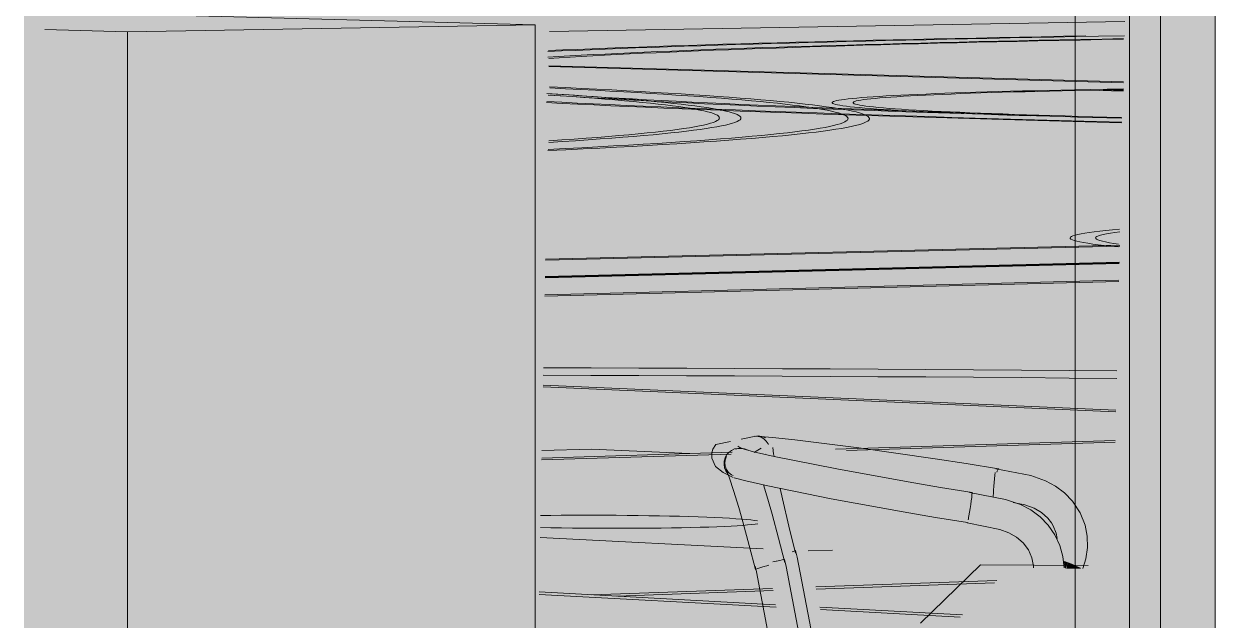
# Model space of a CAD drawing. Header units: inches. Extents: x -2804 to 58974, y -36095 to 66.
# Drawn here: x -2803.5433 to -2803.4856, y 59.9453 to 59.9741 of the extents above; entities that cross this region are included whole.
import ezdxf

# ---------------------------------------------------------------- set-up
doc = ezdxf.new("R2010")
doc.units = ezdxf.units.IN
doc.header["$MEASUREMENT"] = 0
for name, color, linetype, lineweight in [('A-FLOR-OTLN', 90, 'Continuous', 9), ('A-GLAZ-CURT', 52, 'Continuous', 9), ('A-GLAZ-CWMG', 51, 'Continuous', 9), ('I-FURN', 30, 'Continuous', 9), ('Q-CASE', 31, 'Continuous', 9)]:
    doc.layers.add(name, color=color, linetype=linetype, lineweight=lineweight)

msp = doc.modelspace()

# ---------------------------------------------------------------- hatches: boundary and pattern name
at = {"layer": 'A-GLAZ-CURT', "lineweight": 5, "transparency": 33554458}
msp.add_hatch(color=256, dxfattribs=at).paths.add_polyline_path([(-2803.543321, 59.867646), (-2803.488294, 59.872348), (-2803.488294, 60.079232), (-2803.543321, 60.082151), (-2803.543321, 59.872258)], flags=0)
at = {"layer": 'A-GLAZ-CWMG', "lineweight": 5}
for points in [[(-2803.488294, 59.872348), (-2803.488294, 60.079232), (-2803.492424, 60.078912), (-2803.492424, 59.872865)], [(-2803.485648, 59.872017), (-2803.485648, 60.079438), (-2803.488294, 60.079232), (-2803.488294, 59.872348), (-2803.486761, 59.872156)]]:
    msp.add_hatch(color=256, dxfattribs=at).paths.add_polyline_path(points, flags=0)
at = {"layer": 'I-FURN', "lineweight": 5}
for points in [[(-2803.509418, 59.952977), (-2803.509299, 59.95328), (-2803.509064, 59.953502), (-2803.50876, 59.9536), (-2803.508652, 59.953621), (-2803.509109, 59.953857), (-2803.509137, 59.954044), (-2803.50869, 59.954152), (-2803.509273, 59.954093), (-2803.50975, 59.953859), (-2803.509969, 59.953444), (-2803.509942, 59.95325), (-2803.50967, 59.953109)], [(-2803.507483, 59.95334), (-2803.507397, 59.953368), (-2803.507296, 59.95382), (-2803.507498, 59.954059), (-2803.507778, 59.954181), (-2803.508743, 59.954139), (-2803.509137, 59.954044), (-2803.509109, 59.953857), (-2803.508491, 59.953579), (-2803.508293, 59.953518), (-2803.508005, 59.953438), (-2803.507603, 59.953584), (-2803.507487, 59.95335)], [(-2803.505596, 59.953195), (-2803.505604, 59.953565), (-2803.505739, 59.953862), (-2803.505844, 59.953957), (-2803.505964, 59.954008), (-2803.507465, 59.954132), (-2803.507632, 59.954137), (-2803.507384, 59.953952), (-2803.507296, 59.95382), (-2803.507218, 59.953807), (-2803.507199, 59.953729), (-2803.507128, 59.953695), (-2803.506989, 59.953332), (-2803.505621, 59.953198)], [(-2803.509212, 59.952309), (-2803.509309, 59.952468), (-2803.509398, 59.952654), (-2803.509458, 59.952998), (-2803.509942, 59.95325), (-2803.509969, 59.953444), (-2803.509997, 59.953106), (-2803.509885, 59.952798), (-2803.509724, 59.952611), (-2803.509222, 59.952314)], [(-2803.507694, 59.952558), (-2803.507564, 59.952911), (-2803.507324, 59.953153), (-2803.507182, 59.95321), (-2803.507038, 59.953218), (-2803.50876, 59.9536), (-2803.509064, 59.953502), (-2803.509299, 59.95328), (-2803.509418, 59.952977), (-2803.508206, 59.952674)], [(-2803.499163, 59.952323), (-2803.499127, 59.952841), (-2803.499164, 59.953049), (-2803.499198, 59.953088), (-2803.50424, 59.953793), (-2803.505844, 59.953957), (-2803.505669, 59.953747), (-2803.505604, 59.953565), (-2803.505538, 59.953188), (-2803.501028, 59.952594), (-2803.499197, 59.952328)], [(-2803.500848, 59.951254), (-2803.500762, 59.951617), (-2803.500641, 59.951882), (-2803.500517, 59.951979), (-2803.505381, 59.95288), (-2803.507182, 59.95321), (-2803.507377, 59.953112), (-2803.507454, 59.953051), (-2803.507646, 59.952743), (-2803.507694, 59.952558), (-2803.503386, 59.95171), (-2803.502559, 59.951561)], [(-2803.507429, 59.953302), (-2803.507429, 59.953342), (-2803.507456, 59.953308)], [(-2803.505678, 59.952935), (-2803.505596, 59.953195), (-2803.507023, 59.953334), (-2803.506971, 59.953199), (-2803.505716, 59.952943)], [(-2803.49932, 59.951766), (-2803.499239, 59.951975), (-2803.499163, 59.952323), (-2803.504094, 59.953009), (-2803.505596, 59.953195), (-2803.505641, 59.952927), (-2803.502518, 59.952329), (-2803.499334, 59.951768)], [(-2803.496335, 59.951877), (-2803.496197, 59.952501), (-2803.496142, 59.952606), (-2803.499198, 59.953088), (-2803.49914, 59.952965), (-2803.499127, 59.952685), (-2803.49914, 59.952319), (-2803.496861, 59.951962)], [(-2803.507906, 59.947738), (-2803.507874, 59.947761), (-2803.507869, 59.947921), (-2803.507281, 59.948064), (-2803.507948, 59.950544), (-2803.508438, 59.952048), (-2803.508876, 59.952197), (-2803.509091, 59.95235), (-2803.509203, 59.952434), (-2803.509267, 59.95246), (-2803.508916, 59.951403), (-2803.508311, 59.94931), (-2803.508103, 59.948505)], [(-2803.500746, 59.950527), (-2803.500798, 59.950552), (-2803.500866, 59.95074), (-2803.500871, 59.951066), (-2803.500848, 59.951254), (-2803.505693, 59.952149), (-2803.507694, 59.952558), (-2803.507678, 59.952188), (-2803.507521, 59.9519), (-2803.507402, 59.951813), (-2803.507266, 59.951772), (-2803.503163, 59.950962), (-2803.502557, 59.950853)], [(-2803.49639, 59.951264), (-2803.496382, 59.951493), (-2803.496335, 59.951877), (-2803.499163, 59.952323), (-2803.499285, 59.951838), (-2803.499285, 59.95176), (-2803.496393, 59.951265)], [(-2803.494171, 59.951417), (-2803.493881, 59.952016), (-2803.493864, 59.952024), (-2803.495038, 59.952408), (-2803.496267, 59.952599), (-2803.496315, 59.9523), (-2803.49635, 59.95195), (-2803.49524, 59.951767)], [(-2803.507065, 59.947987), (-2803.506888, 59.948026), (-2803.506909, 59.94814), (-2803.50677, 59.948171), (-2803.506733, 59.948057), (-2803.506525, 59.948088), (-2803.507296, 59.951104), (-2803.507543, 59.951834), (-2803.508426, 59.952017), (-2803.508092, 59.95101), (-2803.5076, 59.949298), (-2803.507246, 59.948064), (-2803.507084, 59.9481)], [(-2803.497511, 59.950698), (-2803.497415, 59.951462), (-2803.500577, 59.951954), (-2803.500704, 59.951767), (-2803.500811, 59.951442), (-2803.500848, 59.951254), (-2803.499199, 59.950973)], [(-2803.494419, 59.9507), (-2803.494384, 59.950856), (-2803.494171, 59.951417), (-2803.49524, 59.951767), (-2803.49635, 59.95195), (-2803.496388, 59.951264), (-2803.496242, 59.951239), (-2803.494903, 59.950856), (-2803.49442, 59.950701)], [(-2803.492062, 59.947782), (-2803.491823, 59.948993), (-2803.492114, 59.950302), (-2803.492794, 59.951312), (-2803.493025, 59.951512), (-2803.493881, 59.952016), (-2803.494034, 59.951729), (-2803.494171, 59.951417), (-2803.493111, 59.950607), (-2803.492598, 59.949381), (-2803.492769, 59.948065), (-2803.492095, 59.947782)], [(-2803.497657, 59.950012), (-2803.497654, 59.950203), (-2803.497597, 59.950195), (-2803.497511, 59.950698), (-2803.500848, 59.951254), (-2803.500877, 59.950891), (-2803.500839, 59.950625), (-2803.500746, 59.950527), (-2803.497659, 59.950012)], [(-2803.49539, 59.950079), (-2803.495081, 59.950866), (-2803.496287, 59.951256), (-2803.497538, 59.95146), (-2803.497594, 59.950998), (-2803.497627, 59.950621), (-2803.496488, 59.950435)], [(-2803.495081, 59.950866), (-2803.495083, 59.950873), (-2803.496287, 59.951256)], [(-2803.492769, 59.948065), (-2803.492598, 59.949381), (-2803.493111, 59.950607), (-2803.494171, 59.951417), (-2803.494419, 59.9507), (-2803.493637, 59.950074), (-2803.493053, 59.948583), (-2803.493, 59.948321), (-2803.492941, 59.948134), (-2803.492918, 59.948124)], [(-2803.495635, 59.949517), (-2803.495461, 59.94991), (-2803.49539, 59.950079), (-2803.496488, 59.950435), (-2803.497627, 59.950621), (-2803.497657, 59.950142), (-2803.497611, 59.950128), (-2803.49765, 59.950005), (-2803.496906, 59.949868), (-2803.495753, 59.949556)], [(-2803.494572, 59.950751), (-2803.495382, 59.950973), (-2803.494758, 59.950796)], [(-2803.493784, 59.947811), (-2803.49376, 59.948014), (-2803.494297, 59.949258), (-2803.49539, 59.950079), (-2803.495604, 59.9495), (-2803.494829, 59.948886), (-2803.494463, 59.94803), (-2803.494487, 59.947816), (-2803.493821, 59.947812)], [(-2803.506208, 59.942679), (-2803.505446, 59.942795), (-2803.506054, 59.94616), (-2803.506529, 59.948224), (-2803.507084, 59.9481), (-2803.507065, 59.947987), (-2803.50722, 59.947943), (-2803.506676, 59.945381), (-2803.506209, 59.942686)], [(-2803.505108, 59.943226), (-2803.50491, 59.943289), (-2803.505424, 59.946153), (-2803.506002, 59.948643), (-2803.506149, 59.948593), (-2803.505904, 59.947627), (-2803.505377, 59.944968), (-2803.505156, 59.943533)], [(-2803.506894, 59.942581), (-2803.506394, 59.942651), (-2803.506209, 59.942686), (-2803.506841, 59.94616), (-2803.507268, 59.947987), (-2803.507294, 59.948053), (-2803.507421, 59.947987), (-2803.507449, 59.947943), (-2803.507474, 59.948012), (-2803.507613, 59.94798), (-2803.507598, 59.947851), (-2803.507884, 59.947738), (-2803.507231, 59.944511), (-2803.506895, 59.94259)], [(-2803.492884, 59.947788), (-2803.492769, 59.948065), (-2803.492978, 59.948148), (-2803.492917, 59.947788)], [(-2803.49214, 59.947783), (-2803.492594, 59.947992), (-2803.492769, 59.948065), (-2803.492855, 59.947788), (-2803.492181, 59.947783)]]:
    msp.add_hatch(color=256, dxfattribs=at).paths.add_polyline_path(points, flags=0)
h = msp.add_hatch(color=256, dxfattribs=at)
h.paths.add_polyline_path([(-2803.506103, 59.948436), (-2803.505989, 59.94849), (-2803.50635, 59.950089), (-2803.506728, 59.951657), (-2803.50699, 59.951681), (-2803.506244, 59.948961)], flags=0)
h.paths.add_polyline_path([(-2803.507003, 59.953206), (-2803.507068, 59.953526), (-2803.507174, 59.953695), (-2803.50719, 59.953695), (-2803.50726, 59.953814), (-2803.507295, 59.953817), (-2803.507252, 59.953628), (-2803.507387, 59.953461), (-2803.50741, 59.953317), (-2803.507359, 59.953286), (-2803.507012, 59.953208)], flags=0)
h.paths.add_polyline_path([(-2803.507477, 59.954137), (-2803.50773, 59.954194), (-2803.507498, 59.954137)], flags=0)
h = msp.add_hatch(color=256, dxfattribs=at)
h.paths.add_polyline_path([(-2803.508982, 59.952294), (-2803.509285, 59.952654), (-2803.509376, 59.952966), (-2803.509376, 59.952787), (-2803.509372, 59.952741), (-2803.509292, 59.952553), (-2803.509155, 59.952399), (-2803.509059, 59.952325)], flags=0)
h.paths.add_polyline_path([(-2803.508399, 59.953561), (-2803.508503, 59.953584), (-2803.508503, 59.953569)], flags=0)
h.paths.add_polyline_path([(-2803.508261, 59.953505), (-2803.508399, 59.953561), (-2803.508395, 59.95354)], flags=0)
h = msp.add_hatch(color=256, dxfattribs=at)
h.paths.add_polyline_path([(-2803.504879, 59.939116), (-2803.504655, 59.939325), (-2803.504804, 59.940757), (-2803.505078, 59.943032), (-2803.505558, 59.945923), (-2803.506003, 59.948054), (-2803.506537, 59.950089), (-2803.506795, 59.951002), (-2803.506995, 59.951712), (-2803.507505, 59.951807), (-2803.50688, 59.949628), (-2803.506223, 59.946969), (-2803.505803, 59.944878), (-2803.505328, 59.94194), (-2803.505205, 59.940698), (-2803.505141, 59.940309), (-2803.50488, 59.939123)], flags=0)
h.paths.add_polyline_path([(-2803.507469, 59.953311), (-2803.507622, 59.953616), (-2803.507922, 59.953414), (-2803.507482, 59.953314)], flags=0)
h = msp.add_hatch(color=256, dxfattribs=at)
h.paths.add_polyline_path([(-2803.507266, 59.951772), (-2803.507402, 59.951813), (-2803.507521, 59.9519), (-2803.507615, 59.952028), (-2803.507705, 59.952369), (-2803.507694, 59.952558), (-2803.509342, 59.952957), (-2803.509251, 59.952631), (-2803.509126, 59.952431), (-2803.509059, 59.952372), (-2803.508794, 59.952148), (-2803.508188, 59.951981)], flags=0)
h.paths.add_polyline_path([(-2803.509233, 59.952367), (-2803.509378, 59.952812), (-2803.509418, 59.952977), (-2803.509398, 59.952654), (-2803.509242, 59.952374)], flags=0)
h = msp.add_hatch(color=256, dxfattribs=at)
h.paths.add_polyline_path([(-2803.495099, 59.950814), (-2803.494856, 59.950719), (-2803.495081, 59.950866)], flags=0)
h.paths.add_polyline_path([(-2803.492966, 59.947806), (-2803.493272, 59.949118), (-2803.493978, 59.950143), (-2803.494218, 59.950316), (-2803.495099, 59.950814), (-2803.49539, 59.950079), (-2803.494297, 59.949258), (-2803.49376, 59.948014), (-2803.493784, 59.947811), (-2803.492975, 59.947806)], flags=0)
h = msp.add_hatch(color=256, dxfattribs=at)
h.paths.add_polyline_path([(-2803.492995, 59.947945), (-2803.493099, 59.948603), (-2803.49308, 59.948415), (-2803.493009, 59.94801)], flags=0)
h.paths.add_polyline_path([(-2803.493245, 59.949083), (-2803.493606, 59.949695), (-2803.493835, 59.949946), (-2803.493257, 59.949101)], flags=0)
h.paths.add_polyline_path([(-2803.493978, 59.950143), (-2803.494265, 59.950391), (-2803.494466, 59.950463), (-2803.494053, 59.950197)], flags=0)
h = msp.add_hatch(color=256, dxfattribs=at)
h.paths.add_polyline_path([(-2803.492021, 59.947991), (-2803.491839, 59.948739), (-2803.49189, 59.948564), (-2803.491962, 59.948291)], flags=0)
h.paths.add_polyline_path([(-2803.491868, 59.949216), (-2803.491969, 59.949814), (-2803.491927, 59.949621), (-2803.491898, 59.949362)], flags=0)
at = {"layer": 'Q-CASE', "lineweight": 5}
h = msp.add_hatch(color=256, dxfattribs=at)
h.paths.add_polyline_path([(-2803.538312, 59.934387), (-2803.538312, 59.973755), (-2803.542304, 59.973863), (-2803.542304, 59.934657), (-2803.541812, 59.934624)], flags=0)
h.paths.add_polyline_path([(-2803.552572, 59.935351), (-2803.552572, 59.974141), (-2803.585728, 59.975037), (-2803.585728, 59.973221), (-2803.582576, 59.97313), (-2803.582576, 59.93738), (-2803.553155, 59.935391)], flags=0)
h = msp.add_hatch(color=256, dxfattribs=at)
h.paths.add_polyline_path([(-2803.538312, 59.934387), (-2803.531989, 59.934656), (-2803.532322, 59.936037), (-2803.533124, 59.938983), (-2803.533549, 59.940343), (-2803.533941, 59.941335), (-2803.534286, 59.941574), (-2803.534541, 59.941862), (-2803.534679, 59.942114), (-2803.534719, 59.942471), (-2803.534705, 59.942506), (-2803.534644, 59.942781), (-2803.53436, 59.943299), (-2803.533682, 59.94361), (-2803.532504, 59.943749), (-2803.53154, 59.943768), (-2803.531435, 59.943748), (-2803.530458, 59.943676), (-2803.527936, 59.943399), (-2803.524142, 59.942914), (-2803.518566, 59.942107), (-2803.518566, 59.974091), (-2803.538312, 59.973755), (-2803.538312, 59.935498)], flags=0)
h.paths.add_polyline_path([(-2803.52914, 59.934777), (-2803.518566, 59.935226), (-2803.518577, 59.938084), (-2803.519268, 59.938252), (-2803.522087, 59.938725), (-2803.526889, 59.939609), (-2803.530434, 59.940308), (-2803.529746, 59.93734), (-2803.529259, 59.935319)], flags=0)
h.paths.add_polyline_path([(-2803.518566, 59.939952), (-2803.518566, 59.940298), (-2803.521947, 59.940822), (-2803.527502, 59.941576), (-2803.523364, 59.940788), (-2803.519097, 59.940043)], flags=0)

# ---------------------------------------------------------------- linework, layer by layer
at = {"layer": 'A-FLOR-OTLN'}
for p, q in [((-2803.490016, 59.974247), (-2803.517872, 59.973767)), ((-2803.491295, 59.973534), (-2803.490032, 59.973556)), ((-2803.490085, 59.971287), (-2803.517904, 59.972071)), ((-2803.490084, 59.971321), (-2803.517903, 59.972104)), ((-2803.492464, 59.970941), (-2803.490092, 59.970987)), ((-2803.491791, 59.970922), (-2803.490095, 59.970873)), ((-2803.491063, 59.970936), (-2803.490093, 59.970954)), ((-2803.491063, 59.970936), (-2803.490094, 59.970908)), ((-2803.490269, 59.963382), (-2803.518077, 59.962702)), ((-2803.490268, 59.963434), (-2803.518076, 59.962754)), ((-2803.490288, 59.962548), (-2803.518093, 59.961852)), ((-2803.490287, 59.962602), (-2803.518092, 59.961907)), ((-2803.490288, 59.962575), (-2803.518092, 59.961879)), ((-2803.490309, 59.961675), (-2803.518109, 59.960963)), ((-2803.490307, 59.961731), (-2803.518108, 59.96102)), ((-2803.51819, 59.956581), (-2803.490455, 59.955365)), ((-2803.518189, 59.956661), (-2803.490453, 59.955447)), ((-2803.515846, 59.953567), (-2803.518248, 59.953494)), ((-2803.511102, 59.953345), (-2803.515846, 59.953567)), ((-2803.490487, 59.953979), (-2803.504032, 59.953562)), ((-2803.490489, 59.953898), (-2803.503502, 59.953497)), ((-2803.509085, 59.953325), (-2803.518256, 59.953042)), ((-2803.509039, 59.953408), (-2803.518254, 59.953125)), ((-2803.507529, 59.94874), (-2803.518325, 59.949293)), ((-2803.504182, 59.948679), (-2803.50536, 59.948639)), ((-2803.496219, 59.947204), (-2803.504979, 59.946896)), ((-2803.496329, 59.947094), (-2803.504958, 59.94679)), ((-2803.518376, 59.946532), (-2803.506905, 59.945912)), ((-2803.518374, 59.946653), (-2803.506929, 59.946036)), ((-2803.507076, 59.946823), (-2803.515823, 59.946515)), ((-2803.507055, 59.946716), (-2803.514613, 59.94645)), ((-2803.504789, 59.945921), (-2803.497875, 59.945548)), ((-2803.504762, 59.945797), (-2803.497992, 59.945431))]:
    msp.add_line(p, q, dxfattribs=at)
for points in [[(-2803.517959, 59.972521, 0), (-2803.517438, 59.972552, 0), (-2803.516898, 59.972583, 0), (-2803.516341, 59.972614, 0), (-2803.515767, 59.972644, 0), (-2803.515174, 59.972674, 0), (-2803.514565, 59.972703, 0), (-2803.513938, 59.972732, 0), (-2803.513295, 59.972761, 0), (-2803.512634, 59.97279, 0), (-2803.511957, 59.972818, 0), (-2803.511263, 59.972846, 0), (-2803.510553, 59.972874, 0), (-2803.509827, 59.972902, 0), (-2803.509084, 59.972929, 0), (-2803.508326, 59.972956, 0), (-2803.507552, 59.972982, 0), (-2803.506762, 59.973008, 0), (-2803.505957, 59.973034, 0), (-2803.505137, 59.97306, 0), (-2803.504302, 59.973085, 0), (-2803.503451, 59.973109, 0), (-2803.502586, 59.973134, 0), (-2803.501707, 59.973158, 0), (-2803.500813, 59.973182, 0), (-2803.499905, 59.973205, 0), (-2803.498983, 59.973228, 0), (-2803.498047, 59.973251, 0), (-2803.497097, 59.973274, 0), (-2803.496134, 59.973296, 0), (-2803.495158, 59.973317, 0), (-2803.494168, 59.973339, 0), (-2803.493165, 59.97336, 0), (-2803.49215, 59.97338, 0), (-2803.491122, 59.9734, 0), (-2803.490082, 59.97342, 0)], [(-2803.517957, 59.972793, 0), (-2803.51729, 59.972823, 0), (-2803.516606, 59.972852, 0), (-2803.515905, 59.972881, 0), (-2803.515188, 59.97291, 0), (-2803.514454, 59.972938, 0), (-2803.513705, 59.972966, 0), (-2803.512939, 59.972993, 0), (-2803.512157, 59.973021, 0), (-2803.51136, 59.973048, 0), (-2803.510548, 59.973074, 0), (-2803.509719, 59.973101, 0), (-2803.508876, 59.973127, 0), (-2803.508018, 59.973152, 0), (-2803.507145, 59.973178, 0), (-2803.506257, 59.973203, 0), (-2803.505355, 59.973227, 0), (-2803.504438, 59.973251, 0), (-2803.503507, 59.973275, 0), (-2803.502563, 59.973299, 0), (-2803.501604, 59.973322, 0), (-2803.500632, 59.973345, 0), (-2803.499646, 59.973367, 0), (-2803.498647, 59.97339, 0), (-2803.497634, 59.973411, 0), (-2803.496609, 59.973433, 0), (-2803.495571, 59.973454, 0), (-2803.494521, 59.973474, 0), (-2803.493458, 59.973495, 0), (-2803.492382, 59.973514, 0), (-2803.491295, 59.973534, 0)], [(-2803.517921, 59.972842, 0), (-2803.517233, 59.972871, 0), (-2803.516529, 59.9729, 0), (-2803.515808, 59.972929, 0), (-2803.515072, 59.972957, 0), (-2803.514319, 59.972984, 0), (-2803.513551, 59.973012, 0), (-2803.512767, 59.973039, 0), (-2803.511967, 59.973066, 0), (-2803.511153, 59.973092, 0), (-2803.510323, 59.973119, 0), (-2803.509478, 59.973144, 0), (-2803.508619, 59.97317, 0), (-2803.507745, 59.973195, 0), (-2803.506856, 59.97322, 0), (-2803.505953, 59.973244, 0), (-2803.505036, 59.973269, 0), (-2803.504105, 59.973292, 0), (-2803.503161, 59.973316, 0), (-2803.502202, 59.973339, 0), (-2803.501231, 59.973362, 0), (-2803.500246, 59.973384, 0), (-2803.499247, 59.973406, 0), (-2803.498236, 59.973428, 0), (-2803.497212, 59.973449, 0), (-2803.496176, 59.97347, 0), (-2803.495127, 59.97349, 0), (-2803.494066, 59.973511, 0), (-2803.492993, 59.97353, 0), (-2803.491908, 59.97355, 0)], [(-2803.517903, 59.97246, 0), (-2803.517402, 59.972493, 0), (-2803.516881, 59.972524, 0), (-2803.516342, 59.972556, 0), (-2803.515784, 59.972587, 0), (-2803.515208, 59.972618, 0), (-2803.514613, 59.972649, 0), (-2803.513999, 59.972679, 0), (-2803.513368, 59.972709, 0), (-2803.512718, 59.972739, 0), (-2803.51205, 59.972768, 0), (-2803.511365, 59.972797, 0), (-2803.510663, 59.972826, 0), (-2803.509943, 59.972855, 0), (-2803.509206, 59.972883, 0), (-2803.508452, 59.972911, 0), (-2803.507681, 59.972938, 0), (-2803.506894, 59.972965, 0), (-2803.50609, 59.972992, 0), (-2803.50527, 59.973019, 0), (-2803.504433, 59.973045, 0), (-2803.503581, 59.97307, 0), (-2803.502714, 59.973096, 0), (-2803.50183, 59.973121, 0), (-2803.500932, 59.973145, 0), (-2803.500018, 59.97317, 0), (-2803.499089, 59.973194, 0), (-2803.498145, 59.973217, 0), (-2803.497187, 59.97324, 0), (-2803.496215, 59.973263, 0), (-2803.495228, 59.973286, 0), (-2803.494227, 59.973308, 0), (-2803.493213, 59.973329, 0), (-2803.492184, 59.973351, 0), (-2803.491143, 59.973372, 0), (-2803.490088, 59.973392, 0)], [(-2803.493817, 59.969704, 0), (-2803.494948, 59.969738, 0), (-2803.496059, 59.969772, 0), (-2803.49715, 59.969807, 0), (-2803.49822, 59.969842, 0), (-2803.49927, 59.969877, 0), (-2803.500299, 59.969913, 0), (-2803.501308, 59.969948, 0), (-2803.502296, 59.969984, 0), (-2803.503262, 59.97002, 0), (-2803.504208, 59.970056, 0), (-2803.505132, 59.970093, 0), (-2803.506034, 59.970129, 0), (-2803.506915, 59.970166, 0), (-2803.507774, 59.970203, 0), (-2803.508612, 59.97024, 0), (-2803.509427, 59.970277, 0), (-2803.510221, 59.970315, 0), (-2803.510992, 59.970352, 0), (-2803.511742, 59.97039, 0), (-2803.512469, 59.970427, 0), (-2803.513173, 59.970465, 0), (-2803.513856, 59.970503, 0), (-2803.514515, 59.970541, 0), (-2803.515153, 59.970579, 0), (-2803.515768, 59.970617, 0), (-2803.51636, 59.970655, 0), (-2803.51693, 59.970694, 0), (-2803.517477, 59.970732, 0), (-2803.518001, 59.97077, 0)], [(-2803.517953, 59.968001, 0), (-2803.517088, 59.968042, 0), (-2803.516247, 59.968083, 0), (-2803.515431, 59.968125, 0), (-2803.514639, 59.968166, 0), (-2803.513871, 59.968208, 0), (-2803.513129, 59.96825, 0), (-2803.512411, 59.968292, 0), (-2803.511717, 59.968335, 0), (-2803.511049, 59.968377, 0), (-2803.510405, 59.96842, 0), (-2803.509787, 59.968463, 0), (-2803.509193, 59.968506, 0), (-2803.508624, 59.96855, 0), (-2803.50808, 59.968593, 0), (-2803.507561, 59.968636, 0), (-2803.507067, 59.96868, 0), (-2803.506598, 59.968724, 0), (-2803.506154, 59.968768, 0), (-2803.505735, 59.968812, 0), (-2803.505341, 59.968856, 0), (-2803.504972, 59.9689, 0), (-2803.504627, 59.968944, 0), (-2803.504308, 59.968988, 0), (-2803.504013, 59.969032, 0), (-2803.503743, 59.969077, 0), (-2803.503497, 59.969121, 0), (-2803.503277, 59.969165, 0), (-2803.50308, 59.96921, 0), (-2803.502909, 59.969254, 0), (-2803.502761, 59.969298, 0), (-2803.502639, 59.969343, 0), (-2803.50254, 59.969387, 0), (-2803.502466, 59.969431, 0), (-2803.502415, 59.969475, 0), (-2803.502389, 59.969519, 0), (-2803.502386, 59.969563, 0), (-2803.502408, 59.969607, 0), (-2803.502453, 59.969651, 0), (-2803.502521, 59.969695, 0), (-2803.502614, 59.969739, 0), (-2803.502729, 59.969783, 0), (-2803.502868, 59.969826, 0), (-2803.503029, 59.96987, 0), (-2803.503214, 59.969913, 0), (-2803.503422, 59.969956, 0), (-2803.503652, 59.969999, 0), (-2803.503905, 59.970042, 0), (-2803.50418, 59.970085, 0), (-2803.504478, 59.970127, 0), (-2803.504797, 59.97017, 0), (-2803.505139, 59.970212, 0), (-2803.505502, 59.970254, 0), (-2803.505887, 59.970296, 0), (-2803.506294, 59.970338, 0), (-2803.506722, 59.970379, 0), (-2803.507171, 59.97042, 0), (-2803.507641, 59.970461, 0), (-2803.508132, 59.970502, 0), (-2803.508644, 59.970543, 0), (-2803.509176, 59.970583, 0), (-2803.509728, 59.970623, 0), (-2803.510301, 59.970663, 0), (-2803.510893, 59.970703, 0), (-2803.511506, 59.970742, 0), (-2803.512138, 59.970782, 0), (-2803.512789, 59.97082, 0), (-2803.51346, 59.970859, 0), (-2803.514149, 59.970897, 0), (-2803.514858, 59.970935, 0), (-2803.515585, 59.970973, 0), (-2803.516331, 59.971011, 0), (-2803.517094, 59.971048, 0), (-2803.517876, 59.971085, 0)], [(-2803.517946, 59.968063, 0), (-2803.517117, 59.968104, 0), (-2803.516313, 59.968144, 0), (-2803.515532, 59.968185, 0), (-2803.514775, 59.968227, 0), (-2803.514043, 59.968268, 0), (-2803.513335, 59.96831, 0), (-2803.512651, 59.968352, 0), (-2803.511992, 59.968394, 0), (-2803.511357, 59.968436, 0), (-2803.510747, 59.968479, 0), (-2803.510161, 59.968521, 0), (-2803.5096, 59.968564, 0), (-2803.509063, 59.968607, 0), (-2803.508551, 59.96865, 0), (-2803.508063, 59.968693, 0), (-2803.5076, 59.968736, 0), (-2803.507161, 59.96878, 0), (-2803.506747, 59.968823, 0), (-2803.506358, 59.968866, 0), (-2803.505993, 59.96891, 0), (-2803.505652, 59.968954, 0), (-2803.505336, 59.968997, 0), (-2803.505044, 59.969041, 0), (-2803.504777, 59.969085, 0), (-2803.504534, 59.969128, 0), (-2803.504315, 59.969172, 0), (-2803.50412, 59.969216, 0), (-2803.503949, 59.96926, 0), (-2803.503803, 59.969304, 0), (-2803.50368, 59.969347, 0), (-2803.503581, 59.969391, 0), (-2803.503506, 59.969435, 0), (-2803.503455, 59.969478, 0), (-2803.503428, 59.969522, 0), (-2803.503423, 59.969566, 0), (-2803.503443, 59.969609, 0), (-2803.503486, 59.969653, 0), (-2803.503551, 59.969696, 0), (-2803.50364, 59.969739, 0), (-2803.503752, 59.969782, 0), (-2803.503887, 59.969825, 0), (-2803.504045, 59.969868, 0), (-2803.504225, 59.969911, 0), (-2803.504428, 59.969954, 0), (-2803.504653, 59.969996, 0), (-2803.5049, 59.970039, 0), (-2803.50517, 59.970081, 0), (-2803.505461, 59.970123, 0), (-2803.505774, 59.970165, 0), (-2803.506109, 59.970207, 0), (-2803.506465, 59.970248, 0), (-2803.506843, 59.97029, 0), (-2803.507242, 59.970331, 0), (-2803.507662, 59.970372, 0), (-2803.508103, 59.970413, 0), (-2803.508564, 59.970453, 0), (-2803.509046, 59.970494, 0), (-2803.509549, 59.970534, 0), (-2803.510071, 59.970574, 0), (-2803.510614, 59.970613, 0), (-2803.511176, 59.970653, 0), (-2803.511759, 59.970692, 0), (-2803.51236, 59.970731, 0), (-2803.512982, 59.97077, 0), (-2803.513622, 59.970808, 0), (-2803.514281, 59.970847, 0), (-2803.514959, 59.970884, 0), (-2803.515656, 59.970922, 0), (-2803.516371, 59.970959, 0), (-2803.517104, 59.970997, 0), (-2803.517855, 59.971033, 0)], [(-2803.517902, 59.968401, 0), (-2803.517245, 59.968442, 0), (-2803.516613, 59.968482, 0), (-2803.516004, 59.968524, 0), (-2803.51542, 59.968565, 0), (-2803.51486, 59.968606, 0), (-2803.514323, 59.968648, 0), (-2803.513811, 59.96869, 0), (-2803.513324, 59.968731, 0), (-2803.51286, 59.968773, 0), (-2803.51242, 59.968815, 0), (-2803.512005, 59.968857, 0), (-2803.511614, 59.9689, 0), (-2803.511247, 59.968942, 0), (-2803.510904, 59.968984, 0), (-2803.510585, 59.969027, 0), (-2803.51029, 59.969069, 0), (-2803.510019, 59.969112, 0), (-2803.509772, 59.969154, 0), (-2803.509549, 59.969197, 0), (-2803.50935, 59.969239, 0), (-2803.509174, 59.969282, 0), (-2803.509023, 59.969324, 0), (-2803.508895, 59.969367, 0), (-2803.50879, 59.969409, 0), (-2803.508709, 59.969452, 0), (-2803.508652, 59.969494, 0), (-2803.508618, 59.969537, 0), (-2803.508607, 59.969579, 0), (-2803.508619, 59.969622, 0), (-2803.508654, 59.969664, 0), (-2803.508713, 59.969706, 0), (-2803.508794, 59.969748, 0), (-2803.508898, 59.96979, 0), (-2803.509024, 59.969832, 0), (-2803.509173, 59.969874, 0), (-2803.509345, 59.969915, 0), (-2803.509538, 59.969957, 0), (-2803.509754, 59.969998, 0), (-2803.509992, 59.97004, 0), (-2803.510251, 59.970081, 0), (-2803.510533, 59.970122, 0), (-2803.510836, 59.970163, 0), (-2803.51116, 59.970203, 0), (-2803.511506, 59.970244, 0), (-2803.511873, 59.970284, 0), (-2803.512261, 59.970324, 0), (-2803.512669, 59.970364, 0), (-2803.513099, 59.970404, 0), (-2803.513549, 59.970443, 0), (-2803.514019, 59.970483, 0), (-2803.514509, 59.970522, 0), (-2803.51502, 59.970561, 0), (-2803.51555, 59.970599, 0), (-2803.5161, 59.970638, 0), (-2803.51667, 59.970676, 0), (-2803.517259, 59.970714, 0), (-2803.517867, 59.970752, 0)], [(-2803.490159, 59.969574, 0), (-2803.490891, 59.969591, 0), (-2803.491607, 59.969608, 0), (-2803.492307, 59.969626, 0), (-2803.492991, 59.969644, 0), (-2803.493657, 59.969662, 0), (-2803.494306, 59.96968, 0), (-2803.494937, 59.969699, 0), (-2803.49555, 59.969719, 0), (-2803.496144, 59.969738, 0), (-2803.496719, 59.969758, 0), (-2803.497274, 59.969778, 0), (-2803.497811, 59.969798, 0), (-2803.498327, 59.969819, 0), (-2803.498822, 59.96984, 0), (-2803.499298, 59.969861, 0), (-2803.499752, 59.969882, 0), (-2803.500185, 59.969904, 0), (-2803.500597, 59.969925, 0), (-2803.500988, 59.969947, 0), (-2803.501357, 59.969969, 0), (-2803.501703, 59.969991, 0), (-2803.502028, 59.970014, 0), (-2803.502331, 59.970036, 0), (-2803.50261, 59.970058, 0), (-2803.502868, 59.970081, 0), (-2803.503103, 59.970103, 0), (-2803.503315, 59.970126, 0), (-2803.503504, 59.970149, 0), (-2803.50367, 59.970171, 0), (-2803.503814, 59.970194, 0), (-2803.503934, 59.970217, 0), (-2803.504031, 59.970239, 0), (-2803.504105, 59.970262, 0), (-2803.504157, 59.970284, 0), (-2803.504185, 59.970307, 0), (-2803.50419, 59.970329, 0), (-2803.504172, 59.970351, 0), (-2803.504132, 59.970374, 0), (-2803.504069, 59.970396, 0), (-2803.503983, 59.970418, 0), (-2803.503874, 59.970439, 0), (-2803.503743, 59.970461, 0), (-2803.503589, 59.970482, 0), (-2803.503414, 59.970504, 0), (-2803.503216, 59.970525, 0), (-2803.502996, 59.970546, 0), (-2803.502755, 59.970566, 0), (-2803.502492, 59.970587, 0), (-2803.502208, 59.970607, 0), (-2803.501903, 59.970627, 0), (-2803.501577, 59.970646, 0), (-2803.501231, 59.970666, 0), (-2803.500864, 59.970685, 0), (-2803.500476, 59.970703, 0), (-2803.500069, 59.970722, 0), (-2803.499643, 59.97074, 0), (-2803.499197, 59.970758, 0), (-2803.498732, 59.970775, 0), (-2803.498249, 59.970792, 0), (-2803.497747, 59.970809, 0), (-2803.497228, 59.970825, 0), (-2803.49669, 59.970841, 0), (-2803.496135, 59.970856, 0), (-2803.495564, 59.970871, 0), (-2803.494975, 59.970886, 0), (-2803.494371, 59.9709, 0), (-2803.49375, 59.970914, 0), (-2803.493115, 59.970928, 0), (-2803.492464, 59.970941, 0)], [(-2803.490178, 59.969608, 0), (-2803.490886, 59.969625, 0), (-2803.491579, 59.969642, 0), (-2803.492255, 59.96966, 0), (-2803.492913, 59.969678, 0), (-2803.493554, 59.969696, 0), (-2803.494178, 59.969715, 0), (-2803.494783, 59.969734, 0), (-2803.495369, 59.969753, 0), (-2803.495936, 59.969773, 0), (-2803.496484, 59.969792, 0), (-2803.497012, 59.969813, 0), (-2803.49752, 59.969833, 0), (-2803.498008, 59.969854, 0), (-2803.498475, 59.969874, 0), (-2803.498921, 59.969896, 0), (-2803.499346, 59.969917, 0), (-2803.49975, 59.969938, 0), (-2803.500132, 59.96996, 0), (-2803.500492, 59.969981, 0), (-2803.50083, 59.970003, 0), (-2803.501146, 59.970025, 0), (-2803.501439, 59.970047, 0), (-2803.50171, 59.97007, 0), (-2803.501958, 59.970092, 0), (-2803.502184, 59.970114, 0), (-2803.502387, 59.970136, 0), (-2803.502566, 59.970159, 0), (-2803.502723, 59.970181, 0), (-2803.502857, 59.970204, 0), (-2803.502967, 59.970226, 0), (-2803.503055, 59.970248, 0), (-2803.503119, 59.970271, 0), (-2803.503161, 59.970293, 0), (-2803.503179, 59.970315, 0), (-2803.503174, 59.970337, 0), (-2803.503146, 59.970359, 0), (-2803.503095, 59.970381, 0), (-2803.503022, 59.970403, 0), (-2803.502925, 59.970424, 0), (-2803.502806, 59.970446, 0), (-2803.502665, 59.970467, 0), (-2803.502501, 59.970488, 0), (-2803.502315, 59.970509, 0), (-2803.502107, 59.97053, 0), (-2803.501877, 59.97055, 0), (-2803.501625, 59.97057, 0), (-2803.501352, 59.97059, 0), (-2803.501057, 59.97061, 0), (-2803.500742, 59.970629, 0), (-2803.500406, 59.970649, 0), (-2803.500049, 59.970667, 0), (-2803.499672, 59.970686, 0), (-2803.499275, 59.970704, 0), (-2803.498858, 59.970722, 0), (-2803.498422, 59.97074, 0), (-2803.497966, 59.970757, 0), (-2803.497492, 59.970774, 0), (-2803.496999, 59.970791, 0), (-2803.496489, 59.970807, 0), (-2803.49596, 59.970823, 0), (-2803.495414, 59.970838, 0), (-2803.494851, 59.970853, 0), (-2803.494271, 59.970867, 0), (-2803.493674, 59.970882, 0), (-2803.493062, 59.970895, 0), (-2803.492434, 59.970909, 0), (-2803.491791, 59.970922, 0)], [(-2803.499157, 59.969596, 0), (-2803.50029, 59.96963, 0), (-2803.501404, 59.969665, 0), (-2803.502499, 59.9697, 0), (-2803.503574, 59.969736, 0), (-2803.504629, 59.969771, 0), (-2803.505665, 59.969807, 0), (-2803.50668, 59.969843, 0), (-2803.507676, 59.969879, 0), (-2803.508651, 59.969915, 0), (-2803.509606, 59.969951, 0), (-2803.510541, 59.969988, 0), (-2803.511455, 59.970025, 0), (-2803.512348, 59.970062, 0), (-2803.51322, 59.970099, 0), (-2803.514072, 59.970136, 0), (-2803.514903, 59.970174, 0), (-2803.515713, 59.970211, 0), (-2803.516501, 59.970249, 0), (-2803.517269, 59.970287, 0), (-2803.518015, 59.970324, 0)], [(-2803.498392, 59.969611, 0), (-2803.499529, 59.969646, 0), (-2803.500646, 59.969681, 0), (-2803.501744, 59.969716, 0), (-2803.502822, 59.969751, 0), (-2803.50388, 59.969787, 0), (-2803.504918, 59.969823, 0), (-2803.505936, 59.969859, 0), (-2803.506933, 59.969895, 0), (-2803.50791, 59.969931, 0), (-2803.508866, 59.969968, 0), (-2803.509802, 59.970005, 0), (-2803.510717, 59.970041, 0), (-2803.511611, 59.970079, 0), (-2803.512484, 59.970116, 0), (-2803.513335, 59.970153, 0), (-2803.514166, 59.970191, 0), (-2803.514975, 59.970228, 0), (-2803.515763, 59.970266, 0), (-2803.516529, 59.970304, 0), (-2803.517274, 59.970342, 0), (-2803.517997, 59.97038, 0)], [(-2803.494577, 59.969688, 0), (-2803.495723, 59.969723, 0), (-2803.496848, 59.969758, 0), (-2803.497953, 59.969793, 0), (-2803.499037, 59.969829, 0), (-2803.5001, 59.969864, 0), (-2803.501142, 59.9699, 0), (-2803.502163, 59.969936, 0), (-2803.503162, 59.969973, 0), (-2803.50414, 59.970009, 0), (-2803.505097, 59.970046, 0), (-2803.506031, 59.970083, 0), (-2803.506944, 59.97012, 0), (-2803.507835, 59.970157, 0), (-2803.508703, 59.970195, 0), (-2803.509549, 59.970233, 0), (-2803.510373, 59.97027, 0), (-2803.511175, 59.970308, 0), (-2803.511954, 59.970346, 0), (-2803.51271, 59.970384, 0), (-2803.513444, 59.970422, 0), (-2803.514154, 59.970461, 0), (-2803.514843, 59.970499, 0), (-2803.515508, 59.970538, 0), (-2803.51615, 59.970576, 0), (-2803.516769, 59.970615, 0), (-2803.517366, 59.970654, 0), (-2803.517939, 59.970692, 0)], [(-2803.517904, 59.968476, 0), (-2803.517277, 59.968517, 0), (-2803.516675, 59.968559, 0), (-2803.516097, 59.968601, 0), (-2803.515545, 59.968643, 0), (-2803.515017, 59.968685, 0), (-2803.514514, 59.968727, 0), (-2803.514036, 59.968769, 0), (-2803.513583, 59.968812, 0), (-2803.513155, 59.968854, 0), (-2803.512751, 59.968897, 0), (-2803.512372, 59.968939, 0), (-2803.512018, 59.968982, 0), (-2803.511689, 59.969025, 0), (-2803.511385, 59.969068, 0), (-2803.511105, 59.969111, 0), (-2803.51085, 59.969154, 0), (-2803.51062, 59.969197, 0), (-2803.510414, 59.96924, 0), (-2803.510233, 59.969283, 0), (-2803.510076, 59.969326, 0), (-2803.509943, 59.969369, 0), (-2803.509835, 59.969412, 0), (-2803.509751, 59.969454, 0), (-2803.509691, 59.969497, 0), (-2803.509655, 59.96954, 0), (-2803.509643, 59.969583, 0), (-2803.509655, 59.969626, 0), (-2803.50969, 59.969668, 0), (-2803.509749, 59.969711, 0), (-2803.509832, 59.969754, 0), (-2803.509938, 59.969796, 0), (-2803.510068, 59.969838, 0), (-2803.51022, 59.96988, 0), (-2803.510396, 59.969923, 0), (-2803.510594, 59.969964, 0), (-2803.510816, 59.970006, 0), (-2803.51106, 59.970048, 0), (-2803.511326, 59.97009, 0), (-2803.511615, 59.970131, 0), (-2803.511926, 59.970172, 0), (-2803.512259, 59.970213, 0), (-2803.512614, 59.970254, 0), (-2803.51299, 59.970295, 0), (-2803.513388, 59.970335, 0), (-2803.513808, 59.970375, 0), (-2803.514249, 59.970416, 0), (-2803.514711, 59.970455, 0), (-2803.515194, 59.970495, 0), (-2803.515697, 59.970534, 0), (-2803.516221, 59.970574, 0), (-2803.516766, 59.970613, 0), (-2803.517331, 59.970651, 0), (-2803.517916, 59.97069, 0)], [(-2803.499157, 59.969596, 0), (-2803.498091, 59.969564, 0), (-2803.497008, 59.969533, 0), (-2803.495909, 59.969501, 0), (-2803.494795, 59.96947, 0), (-2803.493665, 59.969439, 0), (-2803.492519, 59.969409, 0), (-2803.491357, 59.969379, 0), (-2803.490181, 59.969348, 0)], [(-2803.498392, 59.969611, 0), (-2803.49727, 59.969578, 0), (-2803.496131, 59.969545, 0), (-2803.494974, 59.969512, 0), (-2803.4938, 59.96948, 0), (-2803.492607, 59.969447, 0), (-2803.491398, 59.969415, 0), (-2803.490172, 59.969384, 0)], [(-2803.490274, 59.9642, 0), (-2803.49062, 59.96417, 0), (-2803.49094, 59.96414, 0), (-2803.491234, 59.96411, 0), (-2803.491501, 59.964079, 0), (-2803.491742, 59.964047, 0), (-2803.491955, 59.964016, 0), (-2803.492141, 59.963984, 0), (-2803.4923, 59.963951, 0), (-2803.492431, 59.963919, 0), (-2803.492534, 59.963886, 0), (-2803.492609, 59.963853, 0), (-2803.492656, 59.96382, 0), (-2803.492676, 59.963787, 0), (-2803.492667, 59.963753, 0), (-2803.492629, 59.96372, 0), (-2803.492563, 59.963686, 0), (-2803.492469, 59.963652, 0), (-2803.492347, 59.963618, 0), (-2803.492196, 59.963585, 0), (-2803.492017, 59.963551, 0), (-2803.491809, 59.963517, 0), (-2803.491573, 59.963483, 0), (-2803.491309, 59.963449, 0), (-2803.491016, 59.963415, 0), (-2803.490696, 59.963381, 0), (-2803.490348, 59.963347, 0)], [(-2803.490265, 59.964072, 0), (-2803.490506, 59.964041, 0), (-2803.49072, 59.964009, 0), (-2803.490907, 59.963978, 0), (-2803.491066, 59.963946, 0), (-2803.491197, 59.963914, 0), (-2803.4913, 59.963881, 0), (-2803.491375, 59.963849, 0), (-2803.491422, 59.963816, 0), (-2803.49144, 59.963783, 0), (-2803.49143, 59.96375, 0), (-2803.491392, 59.963717, 0), (-2803.491324, 59.963683, 0), (-2803.491229, 59.96365, 0), (-2803.491104, 59.963616, 0), (-2803.490951, 59.963583, 0), (-2803.49077, 59.963549, 0), (-2803.490559, 59.963515, 0), (-2803.490321, 59.963482, 0)], [(-2803.490405, 59.957346, 0), (-2803.492716, 59.957364, 0), (-2803.495029, 59.957382, 0), (-2803.497342, 59.957398, 0), (-2803.499656, 59.957413, 0), (-2803.501971, 59.957427, 0), (-2803.504286, 59.95744, 0), (-2803.506602, 59.957452, 0), (-2803.508917, 59.957463, 0), (-2803.511232, 59.957473, 0), (-2803.513547, 59.957482, 0), (-2803.515861, 59.957489, 0), (-2803.518174, 59.957496, 0)], [(-2803.490408, 59.956983, 0), (-2803.492718, 59.957002, 0), (-2803.49503, 59.95702, 0), (-2803.497344, 59.957036, 0), (-2803.499658, 59.957052, 0), (-2803.501973, 59.957067, 0), (-2803.504289, 59.95708, 0), (-2803.506605, 59.957092, 0), (-2803.508921, 59.957104, 0), (-2803.511237, 59.957114, 0), (-2803.513553, 59.957123, 0), (-2803.515867, 59.957131, 0), (-2803.518182, 59.957137, 0)], [(-2803.507809, 59.950091, 0), (-2803.507947, 59.950113, 0), (-2803.508121, 59.950135, 0), (-2803.508331, 59.950156, 0), (-2803.508576, 59.950177, 0), (-2803.508853, 59.950197, 0), (-2803.509162, 59.950216, 0), (-2803.509501, 59.950235, 0), (-2803.509868, 59.950252, 0), (-2803.510262, 59.950269, 0), (-2803.510681, 59.950284, 0), (-2803.511122, 59.950299, 0), (-2803.511583, 59.950312, 0), (-2803.512063, 59.950324, 0), (-2803.512558, 59.950334, 0), (-2803.513066, 59.950343, 0), (-2803.513585, 59.950351, 0), (-2803.514113, 59.950357, 0), (-2803.514646, 59.950362, 0), (-2803.515182, 59.950365, 0), (-2803.515718, 59.950366, 0), (-2803.516252, 59.950366, 0), (-2803.516782, 59.950365, 0), (-2803.517304, 59.950362, 0), (-2803.517816, 59.950357, 0), (-2803.518315, 59.950351, 0)], [(-2803.510166, 59.949794, 0), (-2803.509779, 59.949808, 0), (-2803.509419, 59.949823, 0), (-2803.509088, 59.94984, 0), (-2803.508787, 59.949857, 0), (-2803.508518, 59.949875, 0), (-2803.508283, 59.949894, 0), (-2803.508082, 59.949913, 0), (-2803.507916, 59.949934, 0), (-2803.507786, 59.949955, 0)], [(-2803.518319, 59.949771, 0), (-2803.517812, 59.949761, 0), (-2803.517292, 59.949752, 0), (-2803.516761, 59.949745, 0), (-2803.516223, 59.94974, 0), (-2803.51568, 59.949736, 0), (-2803.515135, 59.949733, 0), (-2803.51459, 59.949732, 0), (-2803.514049, 59.949733, 0), (-2803.513514, 59.949735, 0), (-2803.512988, 59.949739, 0), (-2803.512474, 59.949745, 0), (-2803.511974, 59.949752, 0), (-2803.511491, 59.94976, 0), (-2803.511027, 59.94977, 0), (-2803.510584, 59.949782, 0), (-2803.510166, 59.949794, 0)]]:
    msp.add_polyline3d(points, dxfattribs=at)
at = {"layer": 'A-GLAZ-CURT'}
for p, q in [((-2803.488294, 59.872348), (-2803.488294, 60.079232)), ((-2803.4898, 60.079115), (-2803.4898, 59.872536))]:
    msp.add_line(p, q, dxfattribs=at)
at = {"layer": 'A-GLAZ-CWMG'}
for p, q in [((-2803.485648, 60.079438), (-2803.485648, 59.872017)), ((-2803.492424, 59.872865), (-2803.492424, 60.078912))]:
    msp.add_line(p, q, dxfattribs=at)
at = {"layer": 'I-FURN'}
for p, q in [((-2803.507887, 59.954191), (-2803.508603, 59.954042)), ((-2803.507778, 59.954181), (-2803.50793, 59.95419)), ((-2803.508809, 59.953576), (-2803.508863, 59.953561)), ((-2803.509304, 59.9532), (-2803.509337, 59.95313)), ((-2803.496197, 59.952501), (-2803.496213, 59.952451)), ((-2803.496125, 59.952587), (-2803.496138, 59.952606)), ((-2803.497655, 59.950002), (-2803.497657, 59.950006)), ((-2803.505969, 59.948663), (-2803.505968, 59.948666)), ((-2803.507896, 59.947752), (-2803.507906, 59.947738)), ((-2803.507906, 59.947738), (-2803.507868, 59.947736)), ((-2803.50725, 59.947943), (-2803.507409, 59.947903)), ((-2803.50706, 59.948106), (-2803.506908, 59.94814)), ((-2803.497015, 59.947969), (-2803.499922, 59.945148)), ((-2803.491798, 59.947935), (-2803.497015, 59.947969)), ((-2803.492769, 59.948065), (-2803.492941, 59.948134)), ((-2803.492594, 59.947992), (-2803.492769, 59.948065)), ((-2803.49243, 59.947921), (-2803.492594, 59.947992)), ((-2803.492287, 59.947856), (-2803.49243, 59.947921)), ((-2803.492174, 59.947801), (-2803.492287, 59.947856))]:
    msp.add_line(p, q, dxfattribs=at)
for points in [[(-2803.505995, 59.954013, 0), (-2803.507076, 59.954129, 0), (-2803.507856, 59.95419, 0)], [(-2803.507854, 59.954195, 0), (-2803.507776, 59.954199, 0), (-2803.507589, 59.954178, 0), (-2803.507416, 59.954114, 0)], [(-2803.507275, 59.953778, 0), (-2803.507296, 59.95382, 0), (-2803.507384, 59.953952, 0), (-2803.507498, 59.954059, 0), (-2803.507632, 59.954137, 0), (-2803.507778, 59.954181, 0)], [(-2803.499206, 59.95309, 0), (-2803.502902, 59.953619, 0), (-2803.505995, 59.954013, 0)], [(-2803.509116, 59.953935, 0), (-2803.509826, 59.953788, 0), (-2803.509968, 59.953563, 0), (-2803.510019, 59.953382, 0)], [(-2803.508601, 59.953595, 0), (-2803.50876, 59.9536, 0), (-2803.508917, 59.953569, 0), (-2803.509064, 59.953502, 0), (-2803.509194, 59.953405, 0), (-2803.509299, 59.95328, 0), (-2803.509375, 59.953135, 0), (-2803.509418, 59.952977, 0)], [(-2803.508263, 59.953506, 0), (-2803.508434, 59.953575, 0), (-2803.50862, 59.953599, 0), (-2803.508809, 59.953576, 0)], [(-2803.508762, 59.953703, 0), (-2803.508653, 59.953643, 0), (-2803.508448, 59.953554, 0)], [(-2803.508503, 59.953573, 0), (-2803.508005, 59.953439, 0), (-2803.507002, 59.953212, 0)], [(-2803.507959, 59.953406, 0), (-2803.507877, 59.95346, 0), (-2803.507627, 59.953616, 0)], [(-2803.507069, 59.953633, 0), (-2803.507028, 59.953341, 0), (-2803.507005, 59.953208, 0)], [(-2803.510019, 59.953382, 0), (-2803.510018, 59.953119, 0), (-2803.509831, 59.95272, 0), (-2803.509469, 59.952426, 0), (-2803.50899, 59.952197, 0)], [(-2803.509418, 59.952977, 0), (-2803.509426, 59.952814, 0), (-2803.509398, 59.952654, 0), (-2803.509335, 59.952505, 0), (-2803.509242, 59.952374, 0)], [(-2803.509345, 59.95311, 0), (-2803.509351, 59.953095, 0), (-2803.509386, 59.952918, 0), (-2803.509372, 59.952741, 0)], [(-2803.507002, 59.953212, 0), (-2803.503971, 59.952607, 0), (-2803.500508, 59.951978, 0)], [(-2803.496139, 59.952607, 0), (-2803.49771, 59.95286, 0), (-2803.499206, 59.95309, 0)], [(-2803.509372, 59.952741, 0), (-2803.509309, 59.952576, 0), (-2803.509203, 59.952434, 0), (-2803.509059, 59.952325, 0), (-2803.508985, 59.952289, 0)], [(-2803.509342, 59.95264, 0), (-2803.50916, 59.952155, 0), (-2803.508965, 59.951568, 0), (-2803.508714, 59.950743, 0), (-2803.508514, 59.950043, 0), (-2803.508203, 59.948894, 0), (-2803.507909, 59.947741, 0)], [(-2803.49635, 59.95195, 0), (-2803.496333, 59.952133, 0), (-2803.496315, 59.9523, 0), (-2803.496297, 59.952439, 0)], [(-2803.49626, 59.952611, 0), (-2803.494573, 59.952281, 0), (-2803.493866, 59.952026, 0)], [(-2803.496142, 59.952606, 0), (-2803.496167, 59.952577, 0), (-2803.49619, 59.952523, 0)], [(-2803.508933, 59.952177, 0), (-2803.508364, 59.952021, 0), (-2803.507305, 59.951779, 0)], [(-2803.507513, 59.951827, 0), (-2803.507304, 59.95114, 0), (-2803.5071, 59.950422, 0), (-2803.506784, 59.949254, 0), (-2803.506485, 59.948084, 0)], [(-2803.507305, 59.951779, 0), (-2803.504241, 59.951163, 0), (-2803.500757, 59.950528, 0)], [(-2803.500508, 59.951978, 0), (-2803.498948, 59.951712, 0), (-2803.497417, 59.951464, 0)], [(-2803.496389, 59.951251, 0), (-2803.496389, 59.951304, 0), (-2803.496385, 59.951429, 0), (-2803.496377, 59.951585, 0), (-2803.496366, 59.951763, 0), (-2803.49635, 59.95195, 0)], [(-2803.493866, 59.952026, 0), (-2803.493377, 59.951774, 0), (-2803.492936, 59.951446, 0), (-2803.492557, 59.951049, 0), (-2803.492182, 59.950474, 0)], [(-2803.506706, 59.951664, 0), (-2803.506598, 59.951165, 0), (-2803.50629, 59.949841, 0), (-2803.50596, 59.948525, 0)], [(-2803.497534, 59.951469, 0), (-2803.495796, 59.951132, 0), (-2803.49508, 59.950876, 0)], [(-2803.497415, 59.951462, 0), (-2803.497414, 59.951428, 0), (-2803.497421, 59.951346, 0), (-2803.497435, 59.951223, 0), (-2803.497456, 59.951066, 0), (-2803.497482, 59.950887, 0), (-2803.497511, 59.950698, 0)], [(-2803.500757, 59.950528, 0), (-2803.499185, 59.95026, 0), (-2803.497643, 59.950009, 0)], [(-2803.497511, 59.950698, 0), (-2803.497541, 59.950511, 0), (-2803.497571, 59.95034, 0), (-2803.497587, 59.95025, 0)], [(-2803.495435, 59.950983, 0), (-2803.494855, 59.950862, 0), (-2803.494418, 59.950699, 0)], [(-2803.49508, 59.950876, 0), (-2803.494575, 59.950619, 0), (-2803.494119, 59.950283, 0), (-2803.493726, 59.949878, 0), (-2803.493407, 59.949415, 0), (-2803.493169, 59.948908, 0), (-2803.49302, 59.94837, 0), (-2803.492963, 59.947816, 0)], [(-2803.494418, 59.950699, 0), (-2803.494055, 59.950499, 0), (-2803.493747, 59.950225, 0), (-2803.493568, 59.949992, 0), (-2803.493484, 59.94985, 0)], [(-2803.497656, 59.950002, 0), (-2803.496081, 59.949678, 0), (-2803.495638, 59.949514, 0)], [(-2803.497588, 59.950246, 0), (-2803.497597, 59.950195, 0), (-2803.497608, 59.95014, 0)], [(-2803.492056, 59.947782, 0), (-2803.491905, 59.948257, 0), (-2803.491828, 59.948799, 0), (-2803.491844, 59.949346, 0), (-2803.49195, 59.949883, 0), (-2803.492182, 59.950474, 0)], [(-2803.495638, 59.949514, 0), (-2803.495262, 59.94931, 0), (-2803.494941, 59.949029, 0), (-2803.494691, 59.948688, 0), (-2803.494524, 59.948303, 0), (-2803.494448, 59.947893, 0), (-2803.49445, 59.947816, 0)], [(-2803.493298, 59.94924, 0), (-2803.493343, 59.9495, 0), (-2803.493484, 59.94985, 0)], [(-2803.506884, 59.948145, 0), (-2803.50673, 59.94818, 0), (-2803.506609, 59.948207, 0), (-2803.506529, 59.948224, 0), (-2803.506495, 59.948231, 0)], [(-2803.505446, 59.942795, 0), (-2803.506416, 59.947892, 0), (-2803.506494, 59.948231, 0)], [(-2803.50613, 59.948598, 0), (-2803.506082, 59.948614, 0), (-2803.506002, 59.948643, 0), (-2803.505969, 59.948663, 0)], [(-2803.504909, 59.943293, 0), (-2803.50589, 59.948332, 0), (-2803.505968, 59.948666, 0)], [(-2803.506895, 59.942581, 0), (-2803.507857, 59.947626, 0), (-2803.507922, 59.947908, 0)], [(-2803.507432, 59.947897, 0), (-2803.507598, 59.947851, 0), (-2803.507736, 59.947811, 0), (-2803.507838, 59.947777, 0)]]:
    msp.add_polyline3d(points, dxfattribs=at)
at = {"layer": 'Q-CASE'}
for p, q in [((-2803.518566, 59.974091), (-2803.542274, 59.974711)), ((-2803.542304, 59.973863), (-2803.538312, 59.973755)), ((-2803.538312, 59.973755), (-2803.518566, 59.974091)), ((-2803.538312, 59.934387), (-2803.538312, 59.973755)), ((-2803.518566, 59.942081), (-2803.518566, 59.974091))]:
    msp.add_line(p, q, dxfattribs=at)

doc.saveas('drawing.dxf')
